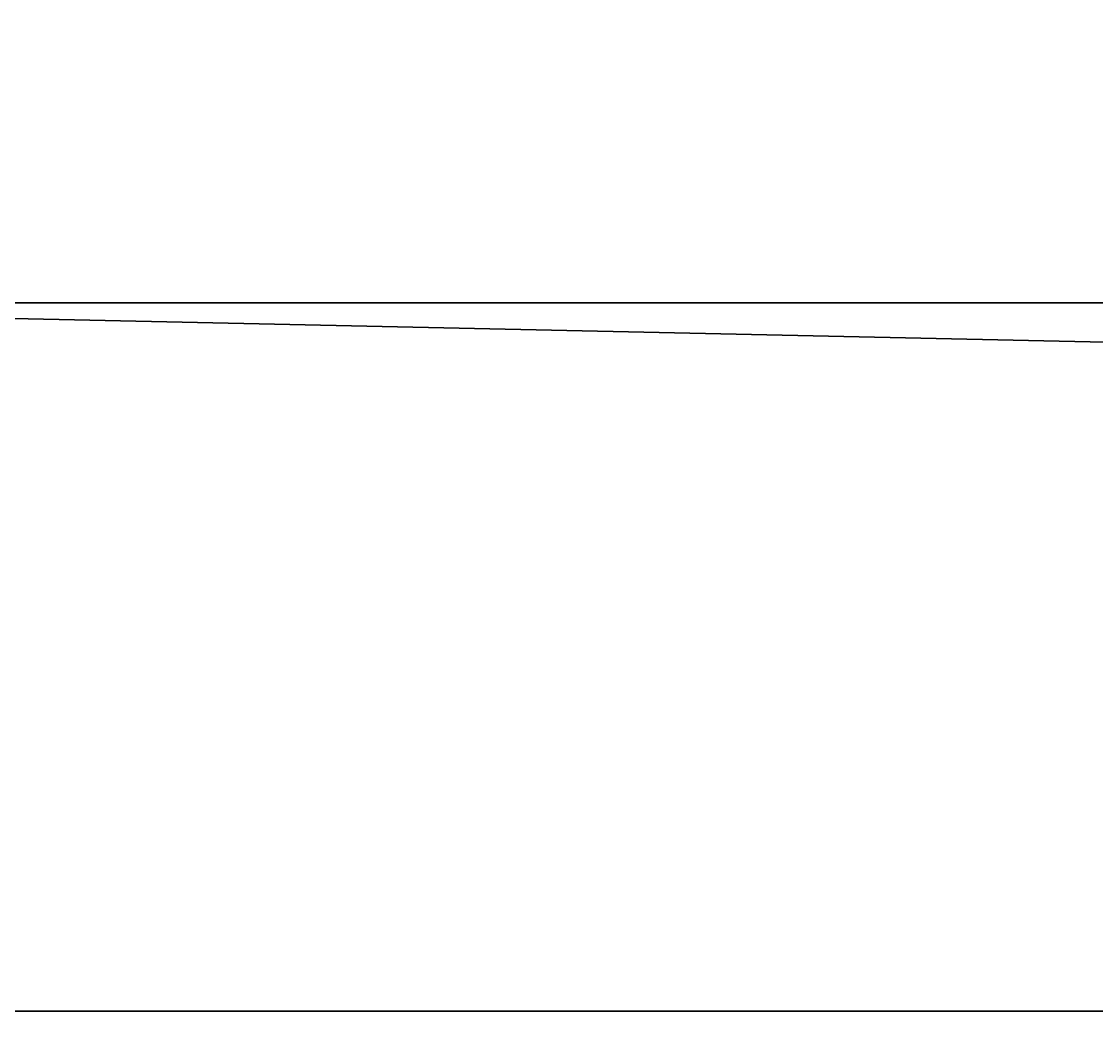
# Model space of a CAD drawing. Extents: x 0 to 4068, y -4475 to 0.
# Drawn here: x 1626.21 to 1636.77, y -2858.67 to -2848.77 of the extents above; entities that cross this region are included whole.
import ezdxf

# ---------------------------------------------------------------- set-up
doc = ezdxf.new("R2010")
doc.units = 0
for name, color, linetype in [('LAYER0', 7, 'CONTINUOUS'), ('LAYER488', 7, 'CONTINUOUS'), ('LAYER500', 7, 'CONTINUOUS'), ('LAYER509', 254, 'CONTINUOUS'), ('LAYER517', 7, 'CONTINUOUS'), ('LAYER537', 254, 'CONTINUOUS'), ('LAYER545', 7, 'CONTINUOUS'), ('LAYER565', 254, 'CONTINUOUS'), ('LAYER573', 7, 'CONTINUOUS'), ('LAYER593', 254, 'CONTINUOUS'), ('LAYER601', 7, 'CONTINUOUS'), ('LAYER821', 19, 'CONTINUOUS')]:
    doc.layers.add(name, color=color, linetype=linetype)

msp = doc.modelspace()

# ---------------------------------------------------------------- linework, layer by layer
at = {"layer": 'LAYER0', "invisible_edges": 1}
for points in [[(4068, 0), (0, -4475), (0, 0), (4068, 0)], [(4068, -4475, 5), (0, 0, 5), (0, -4475, 5), (4068, -4475, 5)], [(0, 0, 5), (4068, -4475, 5), (4068, 0, 5), (0, 0, 5)], [(0, -4475), (4068, 0), (4068, -4475), (0, -4475)]]:
    msp.add_3dface(points, dxfattribs=at)
at = {"layer": 'LAYER488', "invisible_edges": 1}
for points in [[(2153, -2864.5, 154), (1617, -2410.5, 154), (2153, -2410.5, 154), (2153, -2864.5, 154)], [(1617, -2410.5, 154), (2153, -2864.5, 154), (1617, -2864.5, 154), (1617, -2410.5, 154)], [(1617, -2864.5, 172), (2153, -2410.5, 172), (1617, -2410.5, 172), (1617, -2864.5, 172)], [(2153, -2410.5, 172), (1617, -2864.5, 172), (2153, -2864.5, 172), (2153, -2410.5, 172)]]:
    msp.add_3dface(points, dxfattribs=at)
at = {"layer": 'LAYER500', "invisible_edges": 1}
for points in [[(1698, -2864.5, 854.5), (1618, -2410.5, 854.5), (1698, -2410.5, 854.5), (1698, -2864.5, 854.5)], [(1618, -2410.5, 854.5), (1698, -2864.5, 854.5), (1618, -2864.5, 854.5), (1618, -2410.5, 854.5)], [(1618, -2864.5, 872.5), (1698, -2410.5, 872.5), (1618, -2410.5, 872.5), (1618, -2864.5, 872.5)], [(1698, -2410.5, 872.5), (1618, -2864.5, 872.5), (1698, -2864.5, 872.5), (1698, -2410.5, 872.5)]]:
    msp.add_3dface(points, dxfattribs=at)
at = {"layer": 'LAYER509'}
for points in [[(2067, -2861.538, 177.985), (2067, -2833.308, 177.985), (1619, -2861.538, 177.985), (2067, -2861.538, 177.985)], [(1619, -2861.538, 177.985), (2067, -2833.308, 177.985), (1619, -2833.308, 177.985), (1619, -2861.538, 177.985)], [(2067, -2833.308, 176.5), (2067, -2861.538, 176.5), (1619, -2861.538, 176.5), (2067, -2833.308, 176.5)], [(2067, -2833.308, 176.5), (1619, -2861.538, 176.5), (1619, -2833.308, 176.5), (2067, -2833.308, 176.5)], [(2067, -2851.538, 175), (1619, -2851.538, 175), (2067, -2851.538, 176.5), (2067, -2851.538, 175)], [(2067, -2851.538, 176.5), (1619, -2851.538, 175), (1619, -2851.538, 176.5), (2067, -2851.538, 176.5)], [(2067, -2851.538, 175), (2067, -2861.238, 175), (1619, -2851.538, 175), (2067, -2851.538, 175)], [(1619, -2851.538, 175), (2067, -2861.238, 175), (1619, -2861.238, 175), (1619, -2851.538, 175)], [(2067, -2851.538, 176.5), (2067, -2861.238, 176.5), (1619, -2851.538, 176.5), (2067, -2851.538, 176.5)], [(1619, -2851.538, 176.5), (2067, -2861.238, 176.5), (1619, -2861.238, 176.5), (1619, -2851.538, 176.5)]]:
    msp.add_3dface(points, dxfattribs=at)
at = {"layer": 'LAYER517', "invisible_edges": 1}
for points in [[(1617, -2840.5, 186), (2117, -2858.5, 186), (1617, -2858.5, 186), (1617, -2840.5, 186)], [(2117, -2858.5, 186), (1617, -2840.5, 186), (2117, -2840.5, 186), (2117, -2858.5, 186)], [(2117, -2840.5, 310.25), (1617, -2858.5, 310.25), (2117, -2858.5, 310.25), (2117, -2840.5, 310.25)], [(1617, -2858.5, 310.25), (2117, -2840.5, 310.25), (1617, -2840.5, 310.25), (1617, -2858.5, 310.25)], [(1617, -2858.5, 310.25), (2117, -2858.5, 186), (2117, -2858.5, 310.25), (1617, -2858.5, 310.25)], [(2117, -2858.5, 186), (1617, -2858.5, 310.25), (1617, -2858.5, 186), (2117, -2858.5, 186)]]:
    msp.add_3dface(points, dxfattribs=at)
at = {"layer": 'LAYER537'}
for points in [[(2067, -2861.538, 357.235), (2067, -2833.308, 357.235), (1619, -2861.538, 357.235), (2067, -2861.538, 357.235)], [(1619, -2861.538, 357.235), (2067, -2833.308, 357.235), (1619, -2833.308, 357.235), (1619, -2861.538, 357.235)], [(2067, -2833.308, 355.75), (2067, -2861.538, 355.75), (1619, -2861.538, 355.75), (2067, -2833.308, 355.75)], [(2067, -2833.308, 355.75), (1619, -2861.538, 355.75), (1619, -2833.308, 355.75), (2067, -2833.308, 355.75)], [(2067, -2851.538, 354.25), (1619, -2851.538, 354.25), (2067, -2851.538, 355.75), (2067, -2851.538, 354.25)], [(2067, -2851.538, 355.75), (1619, -2851.538, 354.25), (1619, -2851.538, 355.75), (2067, -2851.538, 355.75)], [(2067, -2851.538, 354.25), (2067, -2861.238, 354.25), (1619, -2851.538, 354.25), (2067, -2851.538, 354.25)], [(1619, -2851.538, 354.25), (2067, -2861.238, 354.25), (1619, -2861.238, 354.25), (1619, -2851.538, 354.25)], [(2067, -2851.538, 355.75), (2067, -2861.238, 355.75), (1619, -2851.538, 355.75), (2067, -2851.538, 355.75)], [(1619, -2851.538, 355.75), (2067, -2861.238, 355.75), (1619, -2861.238, 355.75), (1619, -2851.538, 355.75)]]:
    msp.add_3dface(points, dxfattribs=at)
at = {"layer": 'LAYER545', "invisible_edges": 1}
for points in [[(1617, -2840.5, 365.25), (2117, -2858.5, 365.25), (1617, -2858.5, 365.25), (1617, -2840.5, 365.25)], [(2117, -2858.5, 365.25), (1617, -2840.5, 365.25), (2117, -2840.5, 365.25), (2117, -2858.5, 365.25)], [(2117, -2840.5, 489.5), (1617, -2858.5, 489.5), (2117, -2858.5, 489.5), (2117, -2840.5, 489.5)], [(1617, -2858.5, 489.5), (2117, -2840.5, 489.5), (1617, -2840.5, 489.5), (1617, -2858.5, 489.5)], [(1617, -2858.5, 489.5), (2117, -2858.5, 365.25), (2117, -2858.5, 489.5), (1617, -2858.5, 489.5)], [(2117, -2858.5, 365.25), (1617, -2858.5, 489.5), (1617, -2858.5, 365.25), (2117, -2858.5, 365.25)]]:
    msp.add_3dface(points, dxfattribs=at)
at = {"layer": 'LAYER565'}
for points in [[(2067, -2861.538, 536.485), (2067, -2833.308, 536.485), (1619, -2861.538, 536.485), (2067, -2861.538, 536.485)], [(1619, -2861.538, 536.485), (2067, -2833.308, 536.485), (1619, -2833.308, 536.485), (1619, -2861.538, 536.485)], [(2067, -2833.308, 535), (2067, -2861.538, 535), (1619, -2861.538, 535), (2067, -2833.308, 535)], [(2067, -2833.308, 535), (1619, -2861.538, 535), (1619, -2833.308, 535), (2067, -2833.308, 535)], [(2067, -2851.538, 533.5), (1619, -2851.538, 533.5), (2067, -2851.538, 535), (2067, -2851.538, 533.5)], [(2067, -2851.538, 535), (1619, -2851.538, 533.5), (1619, -2851.538, 535), (2067, -2851.538, 535)], [(2067, -2851.538, 533.5), (2067, -2861.238, 533.5), (1619, -2851.538, 533.5), (2067, -2851.538, 533.5)], [(1619, -2851.538, 533.5), (2067, -2861.238, 533.5), (1619, -2861.238, 533.5), (1619, -2851.538, 533.5)], [(2067, -2851.538, 535), (2067, -2861.238, 535), (1619, -2851.538, 535), (2067, -2851.538, 535)], [(1619, -2851.538, 535), (2067, -2861.238, 535), (1619, -2861.238, 535), (1619, -2851.538, 535)]]:
    msp.add_3dface(points, dxfattribs=at)
at = {"layer": 'LAYER573', "invisible_edges": 1}
for points in [[(1617, -2840.5, 544.5), (2117, -2858.5, 544.5), (1617, -2858.5, 544.5), (1617, -2840.5, 544.5)], [(2117, -2858.5, 544.5), (1617, -2840.5, 544.5), (2117, -2840.5, 544.5), (2117, -2858.5, 544.5)], [(2117, -2840.5, 668.75), (1617, -2858.5, 668.75), (2117, -2858.5, 668.75), (2117, -2840.5, 668.75)], [(1617, -2858.5, 668.75), (2117, -2840.5, 668.75), (1617, -2840.5, 668.75), (1617, -2858.5, 668.75)], [(1617, -2858.5, 668.75), (2117, -2858.5, 544.5), (2117, -2858.5, 668.75), (1617, -2858.5, 668.75)], [(2117, -2858.5, 544.5), (1617, -2858.5, 668.75), (1617, -2858.5, 544.5), (2117, -2858.5, 544.5)]]:
    msp.add_3dface(points, dxfattribs=at)
at = {"layer": 'LAYER593'}
for points in [[(2067, -2861.538, 715.735), (2067, -2833.308, 715.735), (1619, -2861.538, 715.735), (2067, -2861.538, 715.735)], [(1619, -2861.538, 715.735), (2067, -2833.308, 715.735), (1619, -2833.308, 715.735), (1619, -2861.538, 715.735)], [(2067, -2833.308, 714.25), (2067, -2861.538, 714.25), (1619, -2861.538, 714.25), (2067, -2833.308, 714.25)], [(2067, -2833.308, 714.25), (1619, -2861.538, 714.25), (1619, -2833.308, 714.25), (2067, -2833.308, 714.25)], [(2067, -2851.538, 712.75), (1619, -2851.538, 712.75), (2067, -2851.538, 714.25), (2067, -2851.538, 712.75)], [(2067, -2851.538, 714.25), (1619, -2851.538, 712.75), (1619, -2851.538, 714.25), (2067, -2851.538, 714.25)], [(2067, -2851.538, 712.75), (2067, -2861.238, 712.75), (1619, -2851.538, 712.75), (2067, -2851.538, 712.75)], [(1619, -2851.538, 712.75), (2067, -2861.238, 712.75), (1619, -2861.238, 712.75), (1619, -2851.538, 712.75)], [(2067, -2851.538, 714.25), (2067, -2861.238, 714.25), (1619, -2851.538, 714.25), (2067, -2851.538, 714.25)], [(1619, -2851.538, 714.25), (2067, -2861.238, 714.25), (1619, -2861.238, 714.25), (1619, -2851.538, 714.25)]]:
    msp.add_3dface(points, dxfattribs=at)
at = {"layer": 'LAYER601', "invisible_edges": 1}
for points in [[(1617, -2840.5, 723.75), (2117, -2858.5, 723.75), (1617, -2858.5, 723.75), (1617, -2840.5, 723.75)], [(2117, -2858.5, 723.75), (1617, -2840.5, 723.75), (2117, -2840.5, 723.75), (2117, -2858.5, 723.75)], [(2117, -2840.5, 848), (1617, -2858.5, 848), (2117, -2858.5, 848), (2117, -2840.5, 848)], [(1617, -2858.5, 848), (2117, -2840.5, 848), (1617, -2840.5, 848), (1617, -2858.5, 848)], [(1617, -2858.5, 848), (2117, -2858.5, 723.75), (2117, -2858.5, 848), (1617, -2858.5, 848)], [(2117, -2858.5, 723.75), (1617, -2858.5, 848), (1617, -2858.5, 723.75), (2117, -2858.5, 723.75)]]:
    msp.add_3dface(points, dxfattribs=at)
at = {"layer": 'LAYER821'}
for points, invisible_edges in [([(1567, -2886, 873), (1571.59, -627.83, 873), (1627.02, -2076, 873), (1567, -2886, 873)], 7), ([(1567, -2886, 927), (1627.02, -2076, 927), (1567, -792, 927), (1567, -2886, 927)], 3), ([(1567, -2886, 873), (1627.02, -2076, 873), (2153, -2886, 873), (1567, -2886, 873)], 3), ([(1627.02, -2076, 927), (1567, -2886, 927), (2153, -2886, 927), (1627.02, -2076, 927)], 5), ([(2153, -2886, 873), (1627.02, -2076, 873), (2068, -2076, 873), (2153, -2886, 873)], 5), ([(1627.02, -2076, 927), (2153, -2886, 927), (2068, -2076, 927), (1627.02, -2076, 927)], 3)]:
    msp.add_3dface(points, dxfattribs=dict(at, invisible_edges=invisible_edges))

doc.saveas('drawing.dxf')
